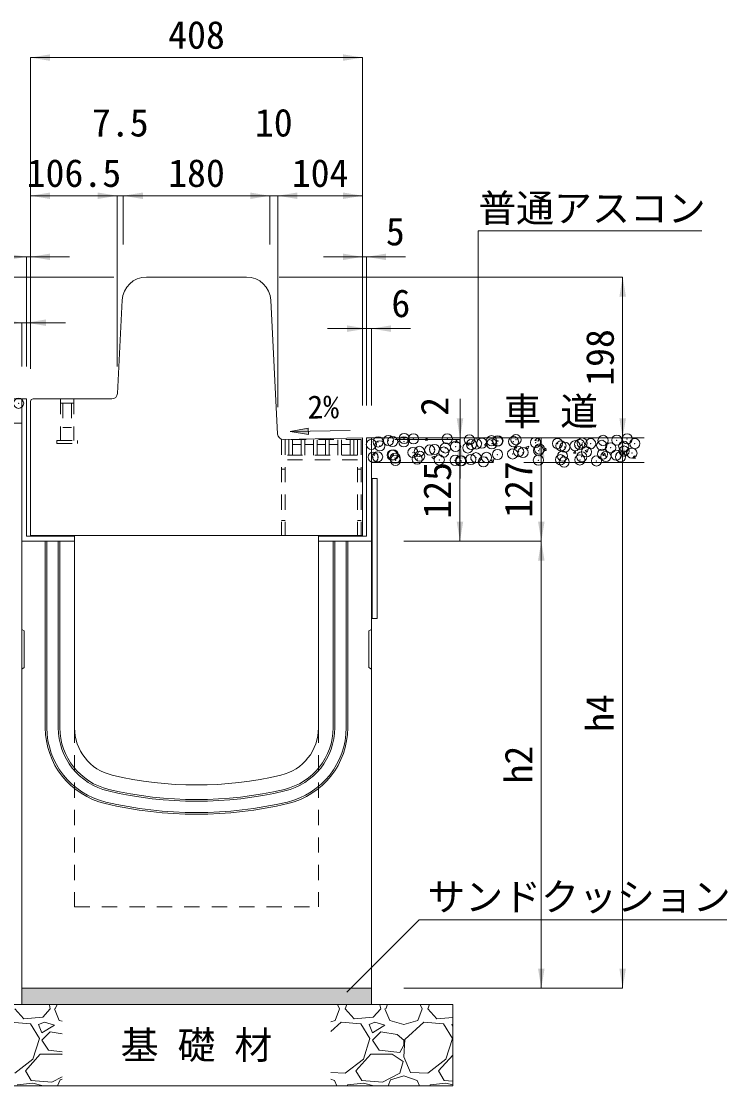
# Model space of a CAD drawing. Units: millimetres at full size. Extents: x 95 to 26200, y 7460 to 13400.
# Drawn here: x 1160 to 2029, y 10595 to 11905 of the extents above; entities that cross this region are included whole.
import ezdxf
from ezdxf.enums import TextEntityAlignment as Align

# ---------------------------------------------------------------- set-up
doc = ezdxf.new("R2010")
doc.units = ezdxf.units.MM
doc.header["$LTSCALE"] = 25
doc.header["$PDMODE"] = 32
doc.header["$PDSIZE"] = 12.5
doc.linetypes.add('DASHED', pattern=[7.5, 6, -1.5])
doc.linetypes.add('USER1', pattern=[1.35, 0.75, -0.6])
for name, color, linetype, lineweight in [('0_2', 7, 'Continuous', 20), ('インサート', 3, 'USER1', 5), ('ハッチング_基礎', 150, 'Continuous', 5), ('プレート', 3, 'Continuous', 9), ('寸法線', 7, 'Continuous', 13), ('引出線', 4, 'Continuous', 9), ('本体', 2, 'Continuous', 20), ('目地', 132, 'Continuous', 5), ('舗装・基礎', 7, 'Continuous', 20), ('ｸﾞﾚｰﾁﾝｸﾞ', 7, 'USER1', 9)]:
    doc.layers.add(name, color=color, linetype=linetype, lineweight=lineweight)
doc.layers.add('ハッチング', color=7, linetype='Continuous')
doc.layers.add('文字', color=7, linetype='Continuous')
doc.styles.add('ＭＳ ゴシック', font='')
doc.styles.get('ＭＳ ゴシック').set_extended_font_data('MS Gothic')

# ---------------------------------------------------------------- blocks, each defined once
blk = doc.blocks.new('filled_arrow')
at = {"color": 0, "linetype": 'Continuous', "lineweight": -2}
blk.add_solid([(7.5, 1.25), (0, 0), (7.5, -1.25)], dxfattribs=at)

msp = doc.modelspace()

# ---------------------------------------------------------------- hatches: boundary and pattern name
at = {"layer": 'ハッチング'}
msp.add_hatch(color=256, dxfattribs=at).paths.add_polyline_path([(1590.53, 10695.09), (1590.53, 10715.09), (1160.53, 10715.09), (1160.53, 10695.09)])
at = {"layer": '寸法線'}
msp.add_hatch(color=256, dxfattribs=at).paths.add_polyline_path([(1512.98, 11404.03), (1513.11, 11396.53), (1490.55, 11399.89)])

# ---------------------------------------------------------------- linework, layer by layer
at = {"layer": 'インサート'}
for p, q in [((1208.28, 11440.09), (1208.28, 11389.09)), ((1208.28, 11435.09), (1224.78, 11435.09)), ((1211.28, 11435.09), (1211.28, 11405.09)), ((1221.78, 11435.09), (1221.78, 11405.09)), ((1224.78, 11440.09), (1224.78, 11389.09)), ((1211.28, 11405.09), (1221.78, 11405.09)), ((1203.78, 11389.09), (1229.28, 11389.09)), ((1203.78, 11389.09), (1203.78, 11385.09)), ((1203.78, 11385.09), (1229.28, 11385.09)), ((1229.28, 11389.09), (1229.28, 11385.09))]:
    msp.add_line(p, q, dxfattribs=at)
at = {"layer": 'ハッチング_基礎'}
for p, q in [((1163.12, 10677.52), (1151.94, 10689.71)), ((1195.63, 10689.71), (1186.49, 10679.55)), ((1194.62, 10694.79), (1193.44, 10695.09)), ((1195.63, 10689.71), (1194.62, 10694.79)), ((1200.71, 10689.71), (1206.81, 10675.49)), ((1201.73, 10689.71), (1204.03, 10695.09)), ((1546.15, 10675.49), (1551.23, 10689.71)), ((1548.75, 10695.09), (1551.23, 10689.71)), ((1558.34, 10689.71), (1560.36, 10695.09)), ((1569.52, 10677.52), (1558.34, 10689.71)), ((1602.03, 10689.71), (1592.89, 10679.55)), ((1601.02, 10694.79), (1599.84, 10695.09)), ((1602.03, 10689.71), (1601.02, 10694.79)), ((1607.11, 10689.71), (1613.21, 10675.49)), ((1608.13, 10689.71), (1610.43, 10695.09)), ((1647.75, 10675.49), (1652.83, 10689.71)), ((1650.35, 10695.09), (1652.83, 10689.71)), ((1659.94, 10689.71), (1661.96, 10695.09)), ((1671.12, 10677.52), (1659.94, 10689.71)), ((1186.49, 10679.55), (1163.12, 10677.52)), ((1206.81, 10675.49), (1210.53, 10674.39)), ((1540.53, 10673.83), (1546.15, 10675.49)), ((1592.89, 10679.55), (1569.52, 10677.52)), ((1613.21, 10675.49), (1630.48, 10670.41)), ((1630.48, 10670.41), (1647.75, 10675.49)), ((1690.53, 10679.21), (1671.12, 10677.52)), ((1171.25, 10671.42), (1146.86, 10673.46)), ((1182.42, 10653.14), (1171.25, 10671.42)), ((1188.52, 10673.46), (1181.41, 10670.41)), ((1181.41, 10670.41), (1185.47, 10660.25)), ((1185.47, 10660.25), (1200.71, 10669.39)), ((1195.63, 10661.26), (1185.47, 10651.1)), ((1200.71, 10669.39), (1188.52, 10673.46)), ((1210.53, 10659.03), (1195.63, 10661.26)), ((1553.26, 10673.46), (1540.53, 10661.83)), ((1577.65, 10671.42), (1553.26, 10673.46)), ((1588.82, 10653.14), (1577.65, 10671.42)), ((1594.92, 10673.46), (1587.81, 10670.41)), ((1587.81, 10670.41), (1591.87, 10660.25)), ((1591.87, 10660.25), (1607.11, 10669.39)), ((1602.03, 10661.26), (1591.87, 10651.1)), ((1607.11, 10669.39), (1594.92, 10673.46)), ((1622.35, 10658.22), (1602.03, 10661.26)), ((1654.86, 10673.46), (1631.5, 10652.12)), ((1679.25, 10671.42), (1654.86, 10673.46)), ((1690.42, 10653.14), (1679.25, 10671.42)), ((1690.53, 10670.89), (1689.41, 10670.41)), ((1689.41, 10670.41), (1690.53, 10667.61)), ((1174.3, 10627.74), (1182.42, 10653.14)), ((1185.47, 10651.1), (1193.6, 10638.91)), ((1580.7, 10627.74), (1588.82, 10653.14)), ((1591.87, 10651.1), (1600, 10638.91)), ((1630.48, 10651.1), (1622.35, 10658.22)), ((1631.5, 10652.12), (1630.48, 10630.78)), ((1630.48, 10645.01), (1630.48, 10651.1)), ((1682.3, 10627.74), (1690.42, 10653.14)), ((1193.6, 10638.91), (1210.53, 10636.88)), ((1600, 10638.91), (1625.4, 10635.86)), ((1625.4, 10635.86), (1630.48, 10645.01)), ((1151.94, 10610.46), (1174.3, 10627.74)), ((1165.15, 10613.51), (1183.44, 10633.83)), ((1183.44, 10633.83), (1209.86, 10633.83)), ((1209.86, 10633.83), (1210.53, 10633.37)), ((1558.34, 10610.46), (1580.7, 10627.74)), ((1571.55, 10613.51), (1589.84, 10633.83)), ((1589.84, 10633.83), (1616.26, 10633.83)), ((1616.26, 10633.83), (1629.46, 10624.69)), ((1629.46, 10624.69), (1625.4, 10610.46)), ((1630.48, 10630.78), (1638.61, 10611.48)), ((1659.94, 10610.46), (1682.3, 10627.74)), ((1673.15, 10613.51), (1690.53, 10632.82)), ((1172.26, 10601.32), (1165.15, 10613.51)), ((1540.53, 10611.31), (1558.34, 10610.46)), ((1578.66, 10601.32), (1571.55, 10613.51)), ((1625.4, 10610.46), (1604.06, 10599.29)), ((1638.61, 10611.48), (1659.94, 10610.46)), ((1680.26, 10601.32), (1673.15, 10613.51)), ((1174.3, 10598.27), (1154.99, 10596.24)), ((1197.66, 10599.29), (1172.26, 10601.32)), ((1187.04, 10595.09), (1174.3, 10598.27)), ((1210.53, 10606.03), (1197.66, 10599.29)), ((1204.72, 10595.09), (1207.82, 10602.34)), ((1207.82, 10602.34), (1210.53, 10603.18)), ((1540.53, 10603.05), (1545.14, 10601.32)), ((1545.14, 10601.32), (1548.01, 10595.09)), ((1560.96, 10595.09), (1561.39, 10596.24)), ((1580.7, 10598.27), (1561.39, 10596.24)), ((1604.06, 10599.29), (1578.66, 10601.32)), ((1593.44, 10595.09), (1580.7, 10598.27)), ((1611.12, 10595.09), (1614.22, 10602.34)), ((1614.22, 10602.34), (1630.48, 10607.42)), ((1630.48, 10607.42), (1646.74, 10601.32)), ((1646.74, 10601.32), (1649.61, 10595.09)), ((1662.56, 10595.09), (1662.99, 10596.24)), ((1682.3, 10598.27), (1662.99, 10596.24)), ((1690.53, 10600.5), (1680.26, 10601.32)), ((1690.53, 10596.21), (1682.3, 10598.27))]:
    msp.add_line(p, q, dxfattribs=at)
at = {"layer": 'プレート'}
for p, q in [((1160.53, 11440.09), (1160.53, 11265.09)), ((1160.53, 11440.09), (1166.53, 11440.09)), ((1166.53, 11440.09), (1166.53, 11271.09)), ((1584.53, 11271.09), (1584.53, 11392.09)), ((1584.53, 11392.09), (1590.53, 11392.09)), ((1590.53, 11265.09), (1590.53, 11392.09)), ((1591.53, 11170.08), (1591.53, 11342.08)), ((1591.53, 11342.08), (1597.53, 11342.08)), ((1597.53, 11170.08), (1597.53, 11342.08)), ((1166.53, 11271.09), (1225.53, 11271.09)), ((1225.53, 11265.09), (1225.53, 11271.09)), ((1525.53, 11271.09), (1525.53, 11265.09)), ((1525.53, 11271.09), (1584.53, 11271.09)), ((1525.53, 11265.09), (1525.53, 11271.09)), ((1591.53, 11170.09), (1597.53, 11170.09)), ((1591.53, 11170.08), (1597.53, 11170.08))]:
    msp.add_line(p, q, dxfattribs=at)
at = {"layer": '寸法線'}
for p, q in [((1171.53, 11860.09), (1579.53, 11860.09)), ((1171.53, 11477.09), (1171.53, 11860.09)), ((1579.53, 11432.09), (1579.53, 11860.09)), ((1171.53, 11690.09), (1278.03, 11690.09)), ((1171.53, 11477.09), (1171.53, 11690.09)), ((1333.53, 11690.09), (1230.03, 11690.09)), ((1278.03, 11480.09), (1278.03, 11690.09)), ((1278.03, 11480.09), (1278.03, 11690.09)), ((1285.53, 11690.09), (1465.53, 11690.09)), ((1285.53, 11630.09), (1285.53, 11690.09)), ((1285.53, 11630.09), (1285.53, 11690.09)), ((1417.53, 11690.09), (1523.53, 11690.09)), ((1465.53, 11630.09), (1465.53, 11690.09)), ((1465.53, 11630.09), (1465.53, 11690.09)), ((1475.53, 11690.09), (1579.53, 11690.09)), ((1475.53, 11430.09), (1475.53, 11690.09)), ((1475.53, 11430.09), (1475.53, 11690.09)), ((1579.53, 11432.09), (1579.53, 11690.09)), ((1118.53, 11614.93), (1219.53, 11614.93)), ((1166.53, 11480.09), (1166.53, 11614.93)), ((1171.53, 11477.09), (1171.53, 11614.93)), ((1632.53, 11614.93), (1531.53, 11614.93)), ((1579.53, 11432.09), (1579.53, 11614.93)), ((1584.53, 11431.98), (1584.53, 11614.93)), ((1274.06, 11590.09), (840.53, 11590.09)), ((1476.99, 11590.09), (1899.53, 11590.09)), ((1899.53, 11590.09), (1899.53, 11392.09)), ((1112.53, 11533.91), (1214.53, 11533.91)), ((1160.53, 11480.09), (1160.53, 11533.91)), ((1166.53, 11480.09), (1166.53, 11533.91)), ((1638.53, 11526.6), (1536.53, 11526.6)), ((1584.53, 11431.98), (1584.53, 11526.6)), ((1590.53, 11432.08), (1590.53, 11526.6)), ((1699.53, 11440.09), (1699.53, 11342.09)), ((1619.53, 11392.09), (1699.53, 11392.09)), ((1619.53, 11392.09), (1799.53, 11392.09)), ((1619.53, 11392.09), (1899.53, 11392.09)), ((1619.53, 11392.09), (1899.53, 11392.09)), ((1619.53, 11390.09), (1699.51, 11390.09)), ((1630.53, 11390.09), (1699.53, 11390.09)), ((1699.51, 11390.09), (1699.51, 11265.09)), ((1799.53, 11392.09), (1799.53, 11265.09)), ((1899.53, 11392.09), (1899.53, 10715.09)), ((1630.53, 11265.09), (1799.53, 11265.09)), ((1630.53, 11265.09), (1699.51, 11265.09)), ((1630.53, 11265.09), (1799.53, 11265.09)), ((1799.53, 11265.09), (1799.53, 10715.09)), ((1630.53, 10715.09), (1799.53, 10715.09)), ((1630.53, 10715.09), (1899.53, 10715.09))]:
    msp.add_line(p, q, dxfattribs=at)
at = {"layer": '寸法線', "lineweight": 9}
msp.add_line((1490.55, 11399.89), (1564.57, 11401.18), dxfattribs=at)
at = {"layer": '寸法線'}
msp.add_lwpolyline([(1512.98, 11404.03), (1513.11, 11396.53), (1490.55, 11399.89)], close=True, dxfattribs=at)
at = {"layer": '引出線'}
for points in [[(1721.91, 11392.08), (1721.91, 11646.74), (1996.76, 11646.74)], [(1560.36, 10710.29), (1649.32, 10799.24), (2027.54, 10799.24)]]:
    msp.add_lwpolyline(points, dxfattribs=at)
at = {"layer": '本体', "lineweight": 13}
for p, q in [((1314.06, 11590.09), (1436.99, 11590.09)), ((1174.53, 11440.09), (1271.37, 11440.09))]:
    msp.add_line(p, q, dxfattribs=at)
at = {"layer": '本体'}
for p, q in [((1278.36, 11446.74), (1284.1, 11561.58)), ((1475.19, 11396.87), (1466.95, 11561.58)), ((1171.53, 11437.09), (1171.53, 11272.09)), ((1482.31, 11390.22), (1579.53, 11392.09)), ((1579.53, 11272.09), (1579.53, 11392.09)), ((1160.53, 11265.09), (1160.53, 10715.09)), ((1160.53, 11265.09), (1225.53, 11265.09)), ((1579.53, 11272.09), (1171.53, 11272.09)), ((1225.53, 11265.09), (1225.53, 11035.61)), ((1525.53, 11265.09), (1590.53, 11265.09)), ((1525.53, 11265.09), (1525.53, 11035.61)), ((1590.53, 11265.09), (1590.53, 10715.09)), ((1160.53, 10715.09), (1590.53, 10715.09))]:
    msp.add_line(p, q, dxfattribs=at)
at = {"layer": '本体', "lineweight": 9}
for p, q in [((1160.53, 11156.59), (1163.73, 11154.59)), ((1163.73, 11154.59), (1163.73, 11109.59)), ((1590.53, 11156.59), (1587.33, 11154.59)), ((1587.33, 11154.59), (1587.33, 11109.59)), ((1163.73, 11109.59), (1160.53, 11107.59)), ((1587.33, 11109.59), (1590.53, 11107.59))]:
    msp.add_line(p, q, dxfattribs=at)
at = {"layer": '本体', "linetype": 'USER1', "lineweight": 15}
for p, q in [((1225.53, 11035.61), (1225.53, 10815.09)), ((1525.53, 11035.61), (1525.53, 10815.09)), ((1225.53, 10815.09), (1525.53, 10815.09))]:
    msp.add_line(p, q, dxfattribs=at)
at = {"layer": '本体'}
for centre, radius, start, end in [((1314.06, 11560.09), 30, 90, 177.13815), ((1436.99, 11560.09), 30, 2.86231, 90), ((1482.18, 11397.21), 7, 182.86231, 271.10171), ((1285.53, 11035.61), 60, 180, 256.65764), ((1465.53, 11035.61), 60, 283.34236, 0), ((1375.53, 11415.09), 450, 256.65764, 283.34236)]:
    msp.add_arc(centre, radius, start, end, dxfattribs=at)
at = {"layer": '本体', "lineweight": 13}
for centre, radius, start, end in [((1271.37, 11447.09), 7, 270, 357.13815), ((1174.53, 11437.09), 3, 90, 180)]:
    msp.add_arc(centre, radius, start, end, dxfattribs=at)
at = {"layer": '目地'}
for p, q in [((1189.53, 11265.09), (1189.53, 11035.61)), ((1191.53, 11265.09), (1191.53, 11035.61)), ((1205.53, 11265.09), (1205.53, 11035.61)), ((1207.53, 11265.09), (1207.53, 11035.61)), ((1543.53, 11035.61), (1543.53, 11265.09)), ((1545.53, 11035.61), (1545.53, 11265.09)), ((1559.53, 11035.61), (1559.53, 11265.09)), ((1561.53, 11035.61), (1561.53, 11265.09))]:
    msp.add_line(p, q, dxfattribs=at)
for centre, radius, start, end in [((1285.53, 11035.61), 96, 180, 256.65764), ((1285.53, 11035.61), 94, 180, 256.65764), ((1285.53, 11035.61), 80, 180, 256.65764), ((1285.53, 11035.61), 78, 180, 256.65764), ((1465.53, 11035.61), 78, 283.34236, 0), ((1465.53, 11035.61), 80, 283.34236, 0), ((1465.53, 11035.61), 94, 283.34236, 0), ((1465.53, 11035.61), 96, 283.34236, 0), ((1375.53, 11415.09), 470, 256.65764, 283.34236), ((1375.53, 11415.09), 468, 256.65764, 283.34236), ((1375.53, 11415.09), 486, 256.65764, 283.34236), ((1375.53, 11415.09), 484, 256.65764, 283.34236)]:
    msp.add_arc(centre, radius, start, end, dxfattribs=at)
at = {"layer": '舗装・基礎', "color": 3}
for p, q in [((1160.53, 11440.09), (815.81, 11440.09)), ((1590.53, 11392.08), (1925.85, 11392.08))]:
    msp.add_line(p, q, dxfattribs=at)
at = {"layer": '舗装・基礎', "color": 3, "linetype": 'DASHED', "lineweight": 9}
for p, q in [((1160.53, 11410.09), (815.81, 11410.09)), ((1590.53, 11362.08), (1925.85, 11362.08))]:
    msp.add_line(p, q, dxfattribs=at)
at = {"layer": '舗装・基礎', "lineweight": 13}
for p, q in [((1634.44, 11388.68), (1636.97, 11386.97)), ((1634.45, 11388.71), (1638.01, 11390.07)), ((1636.97, 11386.97), (1638, 11390.04)), ((1656.71, 11389.52), (1658.86, 11392.08)), ((1656.71, 11389.52), (1659.75, 11389.25)), ((1659.73, 11389.25), (1659.2, 11392.08)), ((1693.15, 11386.33), (1695.6, 11389.25)), ((1693.15, 11386.33), (1696.19, 11386.07)), ((1696.16, 11386.06), (1695.58, 11389.24)), ((1707.45, 11384.61), (1709.97, 11382.9)), ((1707.46, 11384.64), (1711.02, 11386.01)), ((1709.97, 11382.9), (1711, 11385.97)), ((1729.59, 11383.14), (1732.04, 11386.06)), ((1729.59, 11383.14), (1732.62, 11382.88)), ((1732.6, 11382.87), (1732.01, 11386.06)), ((1766.02, 11379.96), (1768.47, 11382.88)), ((1769.04, 11379.68), (1768.45, 11382.87)), ((1780.47, 11380.57), (1784.02, 11381.94)), ((1782.98, 11378.83), (1784.01, 11381.9)), ((1791.61, 11388.77), (1796.13, 11388.07)), ((1791.62, 11388.76), (1794.8, 11392.08)), ((1796.13, 11388.06), (1795.66, 11392.08)), ((1845.83, 11380.36), (1849.79, 11384.48)), ((1850.35, 11379.65), (1849.79, 11384.48)), ((1897.29, 11392.08), (1898.67, 11391.15)), ((1898.67, 11391.15), (1898.98, 11392.08)), ((1591.76, 11372.29), (1594.28, 11370.59)), ((1591.77, 11372.32), (1595.33, 11373.69)), ((1594.28, 11370.59), (1595.31, 11373.66)), ((1664.76, 11368.22), (1667.29, 11366.52)), ((1664.78, 11368.26), (1668.33, 11369.62)), ((1667.29, 11366.52), (1668.32, 11369.59)), ((1766.02, 11379.96), (1769.06, 11379.69)), ((1780.45, 11380.54), (1782.98, 11378.83)), ((1802.46, 11376.77), (1804.91, 11379.69)), ((1802.46, 11376.77), (1805.5, 11376.5)), ((1805.47, 11376.5), (1804.89, 11379.68)), ((1838.9, 11373.58), (1841.35, 11376.5)), ((1838.9, 11373.58), (1841.93, 11373.31)), ((1841.91, 11373.31), (1841.32, 11376.49)), ((1845.83, 11380.36), (1850.35, 11379.66)), ((1853.46, 11376.47), (1855.99, 11374.77)), ((1853.47, 11376.5), (1857.03, 11377.87)), ((1855.99, 11374.77), (1857.02, 11377.84)), ((1875.34, 11370.39), (1877.78, 11373.31)), ((1875.34, 11370.39), (1878.37, 11370.13)), ((1878.35, 11370.12), (1877.76, 11373.31)), ((1900.05, 11371.95), (1904.01, 11376.07)), ((1900.05, 11371.95), (1904.56, 11371.25)), ((1904.56, 11371.25), (1904, 11376.07)), ((1911.77, 11367.21), (1914.22, 11370.12)), ((1914.78, 11366.93), (1914.2, 11370.12)), ((1737.77, 11364.15), (1740.3, 11362.45)), ((1737.78, 11364.19), (1741.34, 11365.55)), ((1740.3, 11362.45), (1741.33, 11365.52)), ((1911.77, 11367.2), (1914.81, 11366.94))]:
    msp.add_line(p, q, dxfattribs=at)
at = {"layer": '舗装・基礎', "color": 3, "lineweight": 13}
for p, q in [((1590.53, 10715.09), (1160.53, 10715.09)), ((1160.53, 10715.09), (1160.53, 10695.09)), ((1590.53, 10715.09), (1590.53, 10695.09)), ((1690.53, 10695.09), (1060.53, 10695.09)), ((1690.53, 10695.09), (1690.53, 10595.09)), ((1690.53, 10595.09), (1060.53, 10595.09))]:
    msp.add_line(p, q, dxfattribs=at)
at = {"layer": '舗装・基礎'}
for p in [(1156.76, 11434.71), (1611.59, 11388.88), (1630.83, 11391.41), (1642.3, 11391.01), (1683.92, 11390.97), (1711.04, 11389.82), (1738.15, 11388.68), (1745.55, 11388.24), (1746.19, 11388.54), (1768.38, 11389.98), (1875.44, 11389.1), (1892.35, 11389.29), (1905.06, 11390.96), (1590.56, 11384.18), (1598.88, 11387.21), (1600.85, 11382.33), (1616.64, 11387.76), (1630.48, 11387.42), (1649.55, 11375.6), (1662.27, 11377.28), (1668.07, 11377.91), (1681.51, 11379.81), (1694.15, 11381.48), (1709.13, 11379.81), (1713.59, 11384.03), (1719.81, 11384.73), (1726.31, 11385.71), (1738.76, 11384.89), (1765.27, 11387.53), (1771.66, 11375.21), (1792.39, 11386.39), (1796.22, 11376.63), (1797.32, 11378.46), (1819.51, 11385.24), (1823.7, 11382.27), (1828.31, 11380.86), (1841.02, 11382.53), (1846.63, 11384.1), (1849.79, 11385.85), (1855.16, 11374.93), (1860.26, 11385.06), (1873.75, 11382.95), (1884.79, 11380.01), (1900.86, 11381.8), (1901.21, 11376), (1914.41, 11385.1), (1592.67, 11368.45), (1598.23, 11368.84), (1616.02, 11370.84), (1617.47, 11371.38), (1619.79, 11367.3), (1620.25, 11364.55), (1641.68, 11374.1), (1646.91, 11366.16), (1649.88, 11369.64), (1674.03, 11365.01), (1679.5, 11374.72), (1693.53, 11364.57), (1700.23, 11364), (1701.14, 11363.87), (1712.94, 11365.67), (1719.19, 11367.82), (1728.26, 11362.72), (1732.18, 11368.2), (1745.58, 11371.63), (1764.27, 11372.43), (1776.98, 11374.1), (1795.91, 11364.75), (1823.08, 11365.36), (1825.54, 11369.84), (1827.66, 11362.5), (1846.9, 11365.03), (1849.17, 11368.94), (1867.33, 11363.77), (1874.83, 11372.19), (1878.98, 11369.25), (1891.7, 11370.93), (1896.96, 11368.86), (1910.94, 11373.46)]:
    msp.add_point(p, dxfattribs=at)
at = {"layer": 'ｸﾞﾚｰﾁﾝｸﾞ'}
for p, q in [((1578.03, 11390.09), (1480.03, 11390.09)), ((1480.03, 11390.09), (1480.03, 11272.09)), ((1484.53, 11390.09), (1484.53, 11272.09)), ((1489.03, 11371.09), (1489.03, 11390.09)), ((1493.53, 11371.09), (1493.53, 11390.09)), ((1493.53, 11384.09), (1504.13, 11384.09)), ((1504.13, 11371.09), (1504.13, 11390.09)), ((1508.63, 11371.09), (1508.63, 11390.09)), ((1508.63, 11384.09), (1519.23, 11384.09)), ((1519.23, 11371.09), (1519.23, 11390.09)), ((1523.73, 11371.09), (1523.73, 11390.09)), ((1523.73, 11384.09), (1534.33, 11384.09)), ((1534.33, 11371.09), (1534.33, 11390.09)), ((1538.83, 11371.09), (1538.83, 11390.09)), ((1538.83, 11384.09), (1549.43, 11384.09)), ((1549.43, 11371.09), (1549.43, 11390.09)), ((1553.93, 11371.09), (1553.93, 11390.09)), ((1553.93, 11384.09), (1564.53, 11384.09)), ((1564.53, 11371.09), (1564.53, 11390.09)), ((1569.03, 11371.09), (1569.03, 11390.09)), ((1573.53, 11390.09), (1573.53, 11272.09)), ((1578.03, 11390.09), (1578.03, 11272.09)), ((1573.53, 11371.09), (1484.53, 11371.09)), ((1573.53, 11365.09), (1484.53, 11365.09)), ((1484.53, 11353.59), (1480.03, 11353.59)), ((1578.03, 11353.59), (1573.53, 11353.59)), ((1484.53, 11290.59), (1480.03, 11290.59)), ((1578.03, 11290.59), (1573.53, 11290.59))]:
    msp.add_line(p, q, dxfattribs=at)

# ---------------------------------------------------------------- block references
at = {"layer": '寸法線', "xscale": 3.2, "yscale": 3.2}
for p in [(1171.53, 11860.09), (1171.53, 11690.09), (1285.53, 11690.09), (1285.53, 11690.09), (1475.53, 11690.09), (1475.53, 11690.09), (1171.53, 11614.93), (1584.53, 11614.93), (1166.53, 11533.91), (1590.53, 11526.6)]:
    msp.add_blockref('filled_arrow', p, dxfattribs=at)
for p, rotation in [((1579.53, 11860.09), 180), ((1278.03, 11690.09), 180), ((1278.03, 11690.09), 180), ((1465.53, 11690.09), 180), ((1465.53, 11690.09), 180), ((1579.53, 11690.09), 180), ((1166.53, 11614.93), 180), ((1579.53, 11614.93), 180), ((1899.53, 11590.09), 270), ((1160.53, 11533.91), 180), ((1584.53, 11526.6), 180), ((1699.53, 11392.09), 90), ((1899.53, 11392.09), 90), ((1699.51, 11390.09), 270), ((1699.53, 11390.09), 270), ((1799.53, 11392.09), 270), ((1899.53, 11392.09), 270), ((1699.51, 11265.09), 90), ((1799.53, 11265.09), 90), ((1799.53, 11265.09), 270), ((1799.53, 10715.09), 90), ((1899.53, 10715.09), 90)]:
    msp.add_blockref('filled_arrow', p, dxfattribs=dict(at, rotation=rotation))
at = {"layer": '引出線', "xscale": 0.133, "yscale": 0.133}
for p, rotation in [((1721.91, 11392.08), 90), ((1560.36, 10710.29), 45)]:
    msp.add_blockref('filled_arrow', p, dxfattribs=dict(at, rotation=rotation))

# ---------------------------------------------------------------- texts
at = {"layer": '0_2', "style": 'ＭＳ ゴシック'}
msp.add_text('2%', height=28.48, rotation=1, dxfattribs=at).set_placement((1531.34, 11430.39), align=Align.MIDDLE_CENTER)
at = {"layer": '寸法線', "style": 'ＭＳ ゴシック'}
for s, p in [('408', (1375.53, 11888.09)), ('7.5', (1281.78, 11780.09)), ('10', (1470.53, 11780.09)), ('106.5', (1224.78, 11718.09)), ('180', (1375.53, 11718.09)), ('104', (1527.53, 11718.09)), ('5', (1619.99, 11646.18)), ('6', (1626.77, 11557.85))]:
    msp.add_text(s, height=34.18, dxfattribs=at).set_placement(p, align=Align.MIDDLE_CENTER)
for s, p in [('198', (1871.53, 11491.09)), ('2', (1668.28, 11430.91)), ('125', (1671.51, 11327.59)), ('127', (1771.53, 11328.59)), ('h4', (1871.53, 11053.59)), ('h2', (1771.53, 10990.09))]:
    msp.add_text(s, height=34.18, rotation=90, dxfattribs=at).set_placement(p, align=Align.MIDDLE_CENTER)
at = {"layer": '引出線', "style": 'ＭＳ ゴシック'}
for s, p in [('普通アスコン', (1721.91, 11691.95)), ('サンドクッション', (1659.32, 10844.63))]:
    msp.add_text(s, height=34.18, dxfattribs=at).set_placement(p, align=Align.TOP_LEFT)
at = {"layer": '文字', "style": 'ＭＳ ゴシック'}
for s, p in [('車 道', (1811.08, 11424.9)), ('基 礎 材', (1375.53, 10645.09))]:
    msp.add_text(s, height=34.18, dxfattribs=at).set_placement(p, align=Align.MIDDLE_CENTER)

doc.saveas('drawing.dxf')
